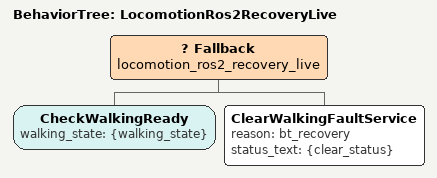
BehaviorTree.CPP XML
<root BTCPP_format="4" main_tree_to_execute="LocomotionRos2RecoveryLive">
  <BehaviorTree ID="LocomotionRos2RecoveryLive">
    <Fallback name="locomotion_ros2_recovery_live">
      <CheckWalkingReady walking_state="{walking_state}"/>
      <ClearWalkingFaultService reason="bt_recovery" status_text="{clear_status}"/>
    </Fallback>
  </BehaviorTree>
</root>
